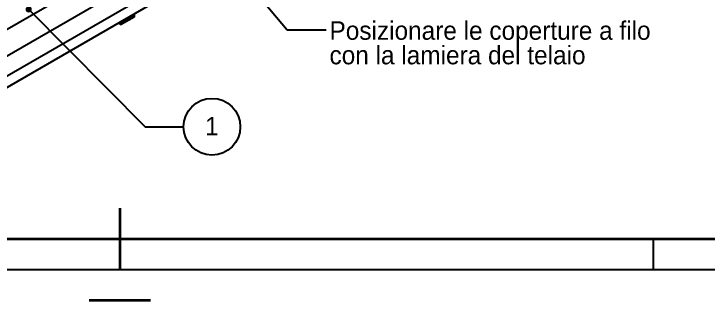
# Model space of a CAD drawing. Header units: millimetres. Extents: x 0 to 11880, y 0 to 8400.
# Drawn here: x 5595 to 7858, y 0 to 932 of the extents above; entities that cross this region are included whole.
import ezdxf

# ---------------------------------------------------------------- set-up
doc = ezdxf.new("R2010")
doc.units = ezdxf.units.MM
doc.header["$LTSCALE"] = 20
for name, color, linetype in [('ANNOTAZIONI', 7, 'Continuous'), ('SQUADRATURA', 7, 'Continuous'), ('TABELLE', 7, 'Continuous')]:
    doc.layers.add(name, color=color, linetype=linetype)
doc.styles.add('SLDTEXTSTYLE0', font='arial.ttf', dxfattribs={"width": 0.948})
doc.styles.get("Standard").update_dxf_attribs({"font": 'arial.ttf'})
doc.dimstyles.new('SLDDIMSTYLE1', dxfattribs={"dimtxt": 0.18, "dimasz": 20.32, "dimexe": 0, "dimexo": 0.0625, "dimgap": 0, "dimtad": 0, "dimtih": 1, "dimtoh": 1, "dimdec": 0, "dimrnd": 1e-09, "dimzin": 0, "dimdsep": 46, "dimtxsty": 'Standard', "dimblk1": 'DOT', "dimblk2": 'DOT', "dimsah": 1, "dimcen": 0.09, "dimadec": 0, "dimazin": 0, "dimtfac": 20.32, "dimtdec": 0, "dimtofl": 0, "dimtmove": 0, "dimatfit": 3, "dimldrblk": 'DOT', "dimfxl": 1, "dimfrac": 2, "dimtolj": 1, "dimtzin": 0, "dimarcsym": 0})
doc.dimstyles.new('SLDDIMSTYLE2', dxfattribs={"dimtxt": 0.18, "dimasz": 66.04, "dimexe": 0, "dimexo": 0.0625, "dimgap": 0, "dimtad": 0, "dimtih": 1, "dimtoh": 1, "dimdec": 0, "dimrnd": 1e-09, "dimzin": 0, "dimdsep": 46, "dimtxsty": 'Standard', "dimsah": 1, "dimcen": 0.09, "dimadec": 0, "dimazin": 0, "dimtfac": 66.04, "dimtdec": 0, "dimtofl": 0, "dimtmove": 0, "dimatfit": 3, "dimfxl": 1, "dimfrac": 2, "dimtolj": 1, "dimtzin": 0, "dimarcsym": 0})

# ---------------------------------------------------------------- blocks, each defined once
blk = doc.blocks.new('SW_NOTE_6')
at = {"layer": 'ANNOTAZIONI', "color": 0}
blk.add_circle((92.3, 0), 92.3, dxfattribs=at)
at = {"layer": 'ANNOTAZIONI', "color": 0, "insert": (91.9, 32), "char_height": 60, "attachment_point": 2, "style": 'SLDTEXTSTYLE0'}
blk.add_mtext('1', dxfattribs=at)
blk = doc.blocks.new('_Dot')
at = {"color": 0, "linetype": 'ByBlock', "lineweight": -2}
blk.add_line((-0.5, 0), (-1, 0), dxfattribs=at)
at = {"color": 0, "linetype": 'ByBlock', "const_width": 0.5}
blk.add_lwpolyline([(-0.25, 0, 1), (0.25, 0, 1)], format="xyb", close=True, dxfattribs=at)
blk = doc.blocks.new('SW_NOTE_7')
at = {"layer": 'ANNOTAZIONI', "color": 0, "char_height": 60, "attachment_point": 1, "style": 'SLDTEXTSTYLE0'}
for s, insert in [('Posizionare le coperture a filo', (11.1, 28.2)), ('con la lamiera del telaio', (11.1, -51.8))]:
    blk.add_mtext(s, dxfattribs=dict(at, insert=insert))

msp = doc.modelspace()

# ---------------------------------------------------------------- linework, layer by layer
at = {"color": 7, "linetype": 'Continuous', "lineweight": 25}
for p, q in [((5402.57, 784.71), (6081.21, 1176.48)), ((6127.65, 1050.14), (5430.05, 647.42)), ((5966.04, 1022.16), (5435.87, 716.09)), ((6160.32, 1032.25), (5442.21, 617.7)), ((5944.83, 905.8), (5987.26, 930.29)), ((5985.48, 931.32), (5987.26, 930.29)), ((5987.26, 930.29), (5987.26, 922.13)), ((5943.05, 906.83), (5944.83, 905.8)), ((5987.26, 922.13), (5944.83, 897.63)), ((5944.83, 897.63), (5944.83, 905.8)), ((5935.98, 902.74), (5944.83, 897.63))]:
    msp.add_line(p, q, dxfattribs=at)
for centre, radius, start, end in [((5947.91, 950.51), 37.18, 282.18721, 299.18221), ((5956.5, 935.63), 20.01, 298.48236, 324.3849)]:
    msp.add_arc(centre, radius, start, end, dxfattribs=at)
at = {"layer": 'SQUADRATURA', "linetype": 'Continuous', "lineweight": 35}
msp.add_line((5940, 300), (5940, 100), dxfattribs=at)
at = {"layer": 'SQUADRATURA', "lineweight": 35}
msp.add_line((200, 200), (11680, 200), dxfattribs=at)
at = {"layer": 'SQUADRATURA', "linetype": 'Continuous', "lineweight": 25}
msp.add_line((100, 100), (11780, 100), dxfattribs=at)
at = {"layer": 'SQUADRATURA', "color": 7, "linetype": 'Continuous', "lineweight": 35}
msp.add_line((5840, 0), (6040, 0), dxfattribs=at)
at = {"layer": 'TABELLE', "linetype": 'Continuous'}
msp.add_line((7680, 100), (7680, 200), dxfattribs=at)

# ---------------------------------------------------------------- block references
at = {"layer": 'ANNOTAZIONI'}
for name, p in [('SW_NOTE_7', (6612.39, 879.84)), ('SW_NOTE_6', (6148.08, 564.65))]:
    msp.add_blockref(name, p, dxfattribs=at)

# ---------------------------------------------------------------- leaders
for points, dimstyle in [([(6012.24, 1447.71), (6485.39, 879.84), (6612.39, 879.84)], 'SLDDIMSTYLE2'), ([(5642.91, 946.95), (6023.08, 564.65), (6148.08, 564.65)], 'SLDDIMSTYLE1')]:
    msp.add_leader(points, dimstyle=dimstyle, dxfattribs=at)

doc.saveas('drawing.dxf')
